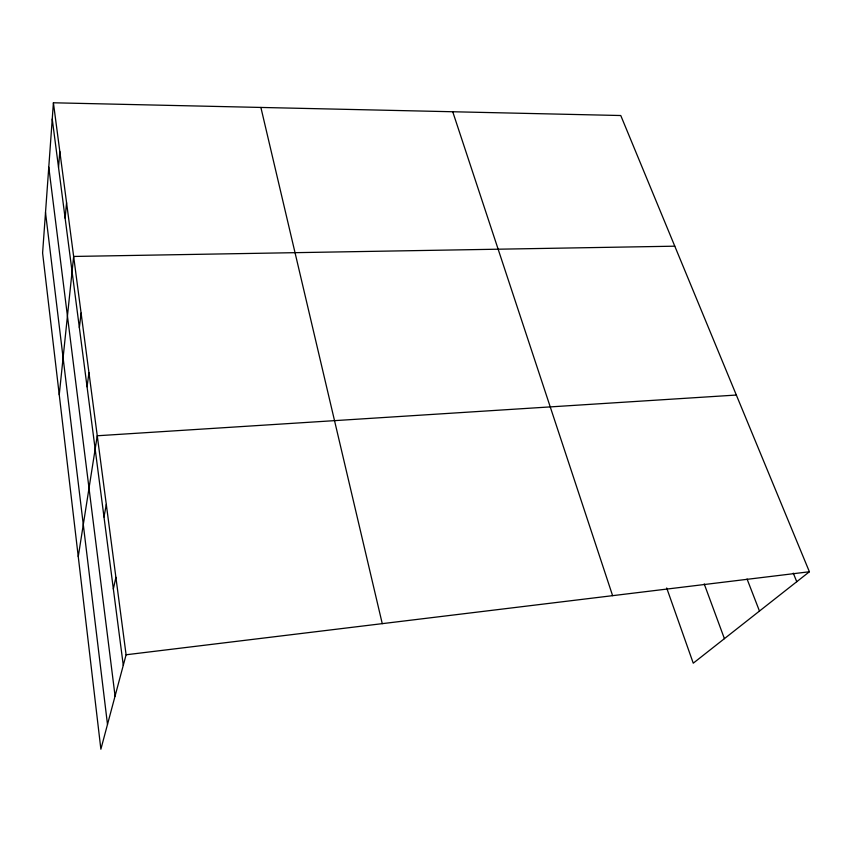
<?xml version="1.0" encoding="UTF-8"?>
<svg xmlns="http://www.w3.org/2000/svg" width="852" height="852" viewBox="0 0 852 852"><rect width="100%" height="100%" fill="white"/><g stroke="black" fill="none" stroke-linecap="round" stroke-linejoin="round"><path stroke-width="1.28" d="M53.41 102.783L42.6 252.991L100.877 749.217L126.096 654.773L53.41 102.783L620.767 115.521L809.4 571.756L693.251 663.186L666.69 587.976M58.532 167.418L59.821 151.496M65.135 218.208L66.562 202.659M59.246 394.774L73.645 256.452L674.784 246.185M79.364 327.669L81.1 313.067M87.053 386.765L88.959 372.761M78.256 556.622L97.256 435.766L736.33 395.04M103.987 516.994L106.308 504.459M113.348 588.945L115.904 577.337M126.096 654.773L809.4 571.756M793.276 573.14L796.758 581.703M747.055 578.998L759.473 611.065M704.21 583.908L724.413 638.659M452.731 111.75L612.609 595.665M260.882 107.437L382.26 623.653M52.238 119.035L123.284 665.327M48.777 167.12L115.073 696.073M45.507 212.499L107.49 724.434"/></g></svg>
